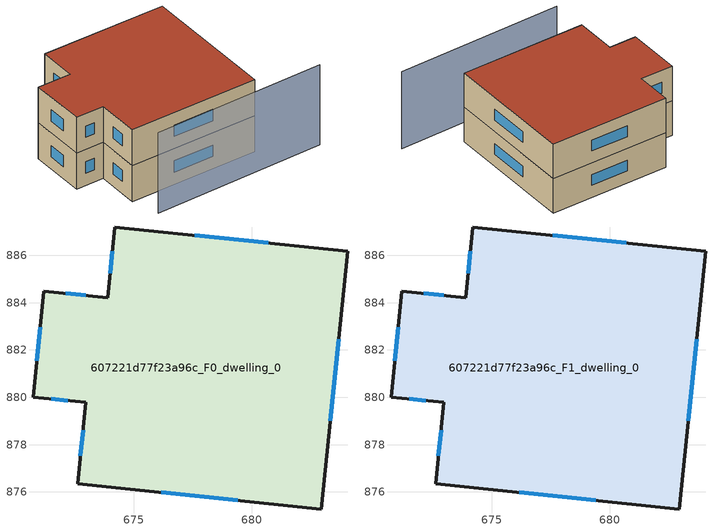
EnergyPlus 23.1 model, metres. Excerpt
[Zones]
607221d77f23a96c_F0_dwelling_0
 floor ground (EU_floor_Construction): 684.06,886.17 682.93,875.28 672.63,876.35 672.99,879.78 670.75,880.01 671.21,884.49 673.9,884.21 674.21,887.2 z0
 wall outside (EU_wall_Construction): 684.06,886.17 674.21,887.2 673.9,884.21 671.21,884.49 670.75,880.01 672.99,879.78 672.63,876.35 682.93,875.28 684.06,886.17 z0:3
 window (EU_Window_Construction): 680.69,886.52 677.58,886.85 / 683.32,879.01 683.67,882.45 / 676.16,875.98 679.4,875.65 / 672.87,878.6 672.75,877.52 / 671.52,879.93 672.22,879.86 / 671.05,882.96 670.91,881.54 / 672.98,884.31 672.13,884.39 / 674.1,886.17 674,885.23 z1.03:1.97
607221d77f23a96c_F1_dwelling_0
 floor to 607221d77f23a96c_F0_dwelling_0 (EU_floor_Construction): 684.06,886.17 682.93,875.28 672.63,876.35 672.99,879.78 670.75,880.01 671.21,884.49 673.9,884.21 674.21,887.2 z3
 wall outside (EU_wall_Construction): 684.06,886.17 674.21,887.2 673.9,884.21 671.21,884.49 670.75,880.01 672.99,879.78 672.63,876.35 682.93,875.28 684.06,886.17 z3:6
 window (EU_Window_Construction): 680.69,886.52 677.58,886.85 / 683.32,879.01 683.67,882.45 / 676.16,875.98 679.4,875.65 / 672.87,878.6 672.75,877.52 / 671.52,879.93 672.22,879.86 / 671.05,882.96 670.91,881.54 / 672.98,884.31 672.13,884.39 / 674.1,886.17 674,885.23 z4.03:4.97
 roof outside (EU_roof_Construction): 682.93,875.28 684.06,886.17 674.21,887.2 673.9,884.21 671.21,884.49 670.75,880.01 672.99,879.78 672.63,876.35 z6
shading: 673.06,874.14 686.81,872.97 z0:6.7
[Building]
EU S2 Campaign: North Axis=0; Terrain=City; Solar Distribution=FullExterior
[Site:Location]
Cape.Town.Intl.AP: Latitude=-33.965; Longitude=18.602; Time Zone=2; Elevation=46
[SizingPeriod:WeatherFileDays]
AnnualSizingPeriod: Begin Month=1; Begin Day of Month=1; End Month=12; End Day of Month=31; Day of Week for Start Day=Monday; Use Weather File Daylight Saving Period=No; Use Weather File Rain and Snow Indicators=No
[MATERIAL]
EU_InternalMass_Material: Roughness=MediumRough; Thickness=0.1; Conductivity=1; Density=1800; Specific Heat=900; Thermal Absorptance=0.9; Solar Absorptance=0.7; Visible Absorptance=0.7
[MATERIAL:NOMASS] Roughness=MediumRough; Thermal Absorptance=0.9; Solar Absorptance=0.7; Visible Absorptance=0.7
Name | Thermal Resistance
EU_wall_NoMass | 0.493876
EU_roof_NoMass | 0.449382
EU_floor_NoMass | 1.25
[WINDOWMATERIAL:SIMPLEGLAZINGSYSTEM]
EU_Window_SimpleGlazing: UFactor=4.4; Solar Heat Gain Coefficient=0.85; Visible Transmittance=0.85
[CONSTRUCTION]
EU_wall_Construction: EU_wall_NoMass
EU_roof_Construction: EU_roof_NoMass
EU_floor_Construction: EU_floor_NoMass
EU_Window_Construction: EU_Window_SimpleGlazing
EU_InternalMass_Construction: EU_InternalMass_Material
[ZONE] Type=1; Multiplier=1; Ceiling Height=autocalculate; Floor Area=autocalculate; Part of Total Floor Area=Yes
Name | Volume
607221d77f23a96c_F0_dwelling_0 | 366.509
607221d77f23a96c_F1_dwelling_0 | 366.508
[INTERNALMASS] Construction=EU_InternalMass_Construction; Surface Area=122.17
Name | Zone or ZoneList
607221d77f23a96c_F0_dwelling_0_EU_InternalMass | 607221d77f23a96c_F0_dwelling_0
607221d77f23a96c_F1_dwelling_0_EU_InternalMass | 607221d77f23a96c_F1_dwelling_0
[OTHEREQUIPMENT] Fuel Type=Electricity; Design Level Calculation Method=Watts/Area; Power per Zone Floor Area=1; Fraction Latent=0; Fraction Radiant=0; Fraction Lost=0; Carbon Dioxide Generation Rate=0; EndUse Subcategory=EU_Step8_InternalGains
Name | Zone or ZoneList or Space or SpaceList | Schedule
EU_Step8_InternalGain_607221d77f23a96c_F0_dwelling_0_f000 | 607221d77f23a96c_F0_dwelling_0 | EU_Step8_GainSchedule_607221d77f23a96c_F0_dwelling_0_f000
EU_Step8_InternalGain_607221d77f23a96c_F1_dwelling_0_f000 | 607221d77f23a96c_F1_dwelling_0 | EU_Step8_GainSchedule_607221d77f23a96c_F1_dwelling_0_f000
[ZONEVENTILATION:DESIGNFLOWRATE] Schedule=EU_AlwaysOn; Design Flow Rate Calculation Method=AirChanges/Hour; Air Changes per Hour=0.64; Ventilation Type=Natural; Fan Pressure Rise=0; Fan Total Efficiency=1; Constant Term Coefficient=1; Temperature Term Coefficient=0; Velocity Term Coefficient=0; Velocity Squared Term Coefficient=0; Minimum Indoor Temperature=-100; Maximum Indoor Temperature=100; Delta Temperature=-100; Minimum Outdoor Temperature=-100; Maximum Outdoor Temperature=100; Maximum Wind Speed=40
Name | Zone or ZoneList or Space or SpaceList
EU_ConstantAir_607221d77f23a96c_F0_dwelling_0 | 607221d77f23a96c_F0_dwelling_0
EU_ConstantAir_607221d77f23a96c_F1_dwelling_0 | 607221d77f23a96c_F1_dwelling_0
[HVACTEMPLATE:THERMOSTAT] Constant Heating Setpoint=20; Constant Cooling Setpoint=50
EU_HeatOnly_607221d77f23a96c_F0_dwelling_0; EU_HeatOnly_607221d77f23a96c_F1_dwelling_0
[HVACTEMPLATE:ZONE:IDEALLOADSAIRSYSTEM] System Availability Schedule=EU_AlwaysOn; Maximum Heating Supply Air Temperature=50; Minimum Cooling Supply Air Temperature=13; Maximum Heating Supply Air Humidity Ratio=0.0156; Minimum Cooling Supply Air Humidity Ratio=0.0077; Heating Limit=NoLimit; Cooling Limit=NoLimit; Heating Availability Schedule=EU_AlwaysOn; Cooling Availability Schedule=EU_CoolingOff; Dehumidification Control Type=ConstantSensibleHeatRatio; Cooling Sensible Heat Ratio=0.7; Dehumidification Setpoint=60; Humidification Control Type=None; Humidification Setpoint=30; Outdoor Air Method=None; Outdoor Air Flow Rate per Person=0.00944; Outdoor Air Flow Rate per Zone Floor Area=0; Outdoor Air Flow Rate per Zone=0; Demand Controlled Ventilation Type=None; Outdoor Air Economizer Type=NoEconomizer; Heat Recovery Type=None; Sensible Heat Recovery Effectiveness=0.7; Latent Heat Recovery Effectiveness=0.65
Name | Template Thermostat
607221d77f23a96c_F0_dwelling_0 | EU_HeatOnly_607221d77f23a96c_F0_dwelling_0
607221d77f23a96c_F1_dwelling_0 | EU_HeatOnly_607221d77f23a96c_F1_dwelling_0
[SIZING:ZONE] Zone Cooling Design Supply Air Temperature Input Method=SupplyAirTemperature; Zone Cooling Design Supply Air Temperature=13; Zone Heating Design Supply Air Temperature Input Method=SupplyAirTemperature; Zone Heating Design Supply Air Temperature=50; Zone Cooling Design Supply Air Humidity Ratio=0.008; Zone Heating Design Supply Air Humidity Ratio=0.008; Cooling Design Air Flow Method=DesignDay; Cooling Design Air Flow Rate=0; Cooling Minimum Air Flow per Zone Floor Area=0.000762; Cooling Minimum Air Flow=0; Cooling Minimum Air Flow Fraction=0.2; Heating Design Air Flow Method=DesignDay; Heating Design Air Flow Rate=0; Heating Maximum Air Flow per Zone Floor Area=0.002032; Heating Maximum Air Flow=0.141576; Heating Maximum Air Flow Fraction=0.3; Account for Dedicated Outdoor Air System=No; Dedicated Outdoor Air System Control Strategy=NeutralSupplyAir; Dedicated Outdoor Air Low Setpoint Temperature for Design=autosize; Dedicated Outdoor Air High Setpoint Temperature for Design=autosize; Zone Load Sizing Method=Sensible Load Only No Latent Load; Zone Latent Cooling Design Supply Air Humidity Ratio Input Method=HumidityRatioDifference; Zone Cooling Design Supply Air Humidity Ratio Difference=0.005; Zone Latent Heating Design Supply Air Humidity Ratio Input Method=HumidityRatioDifference; Zone Humidification Design Supply Air Humidity Ratio Difference=0.005
607221d77f23a96c_F0_dwelling_0; 607221d77f23a96c_F1_dwelling_0
[SCHEDULE:CONSTANT]
Name | Hourly Value
EU_AlwaysOn | 1
EU_CoolingOff | 0
[SCHEDULE:FILE] Column Number=1; Rows to Skip at Top=0; Number of Hours of Data=8760; Column Separator=Comma; Interpolate to Timestep=No; Minutes per Item=60; Adjust Schedule for Daylight Savings=Yes
Name | File
EU_Step8_GainSchedule_607221d77f23a96c_F0_dwelling_0_f000 | ../../schedules/607221d77f23a96c/607221d77f23a96c_F0_dwelling_0_f000_gain.csv
EU_Step8_GainSchedule_607221d77f23a96c_F1_dwelling_0_f000 | ../../schedules/607221d77f23a96c/607221d77f23a96c_F1_dwelling_0_f000_gain.csv
